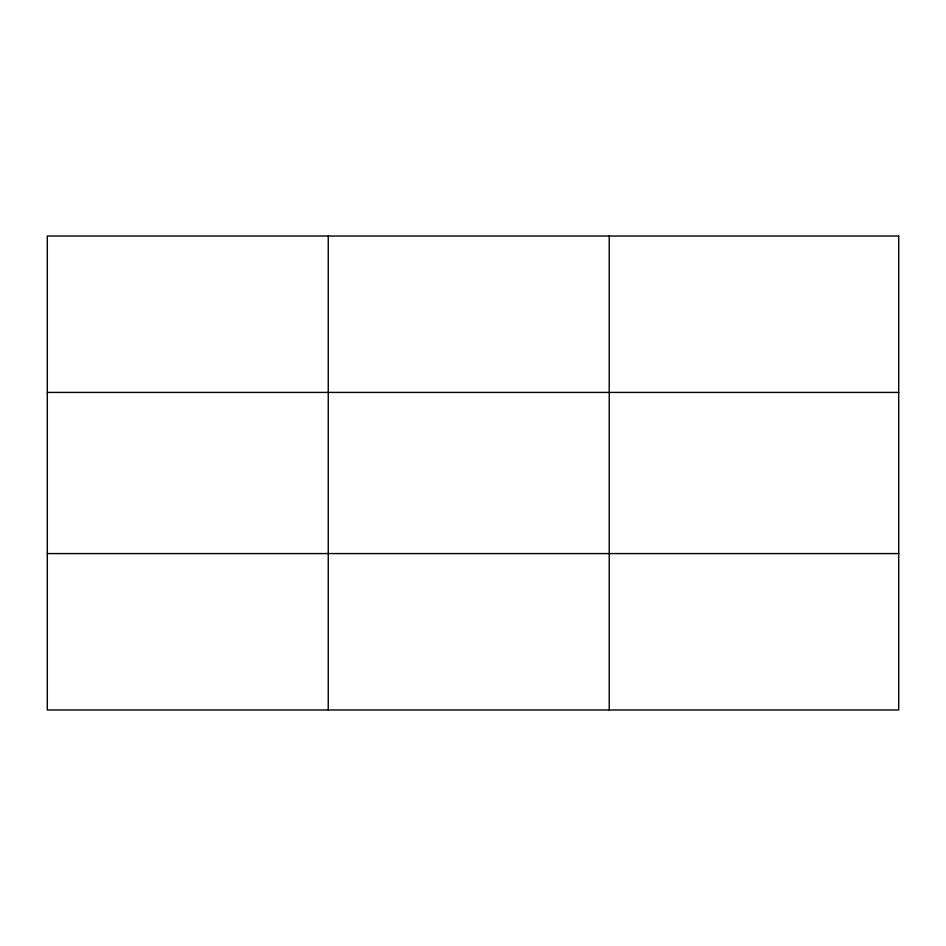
<?xml version="1.0" encoding="UTF-8"?>
<svg xmlns="http://www.w3.org/2000/svg" width="946" height="946" viewBox="0 0 946 946"><rect width="100%" height="100%" fill="white"/><g stroke="black" fill="none" stroke-linecap="round" stroke-linejoin="round"><path stroke-width="1.42" d="M328.262 709.985L328.262 236.015M609.224 709.985L609.224 236.015M47.3 392.424L898.7 392.424M47.3 553.576L898.7 553.576M898.7 236.015L898.7 709.985L47.3 709.985L47.3 236.015L898.7 236.015"/></g></svg>
